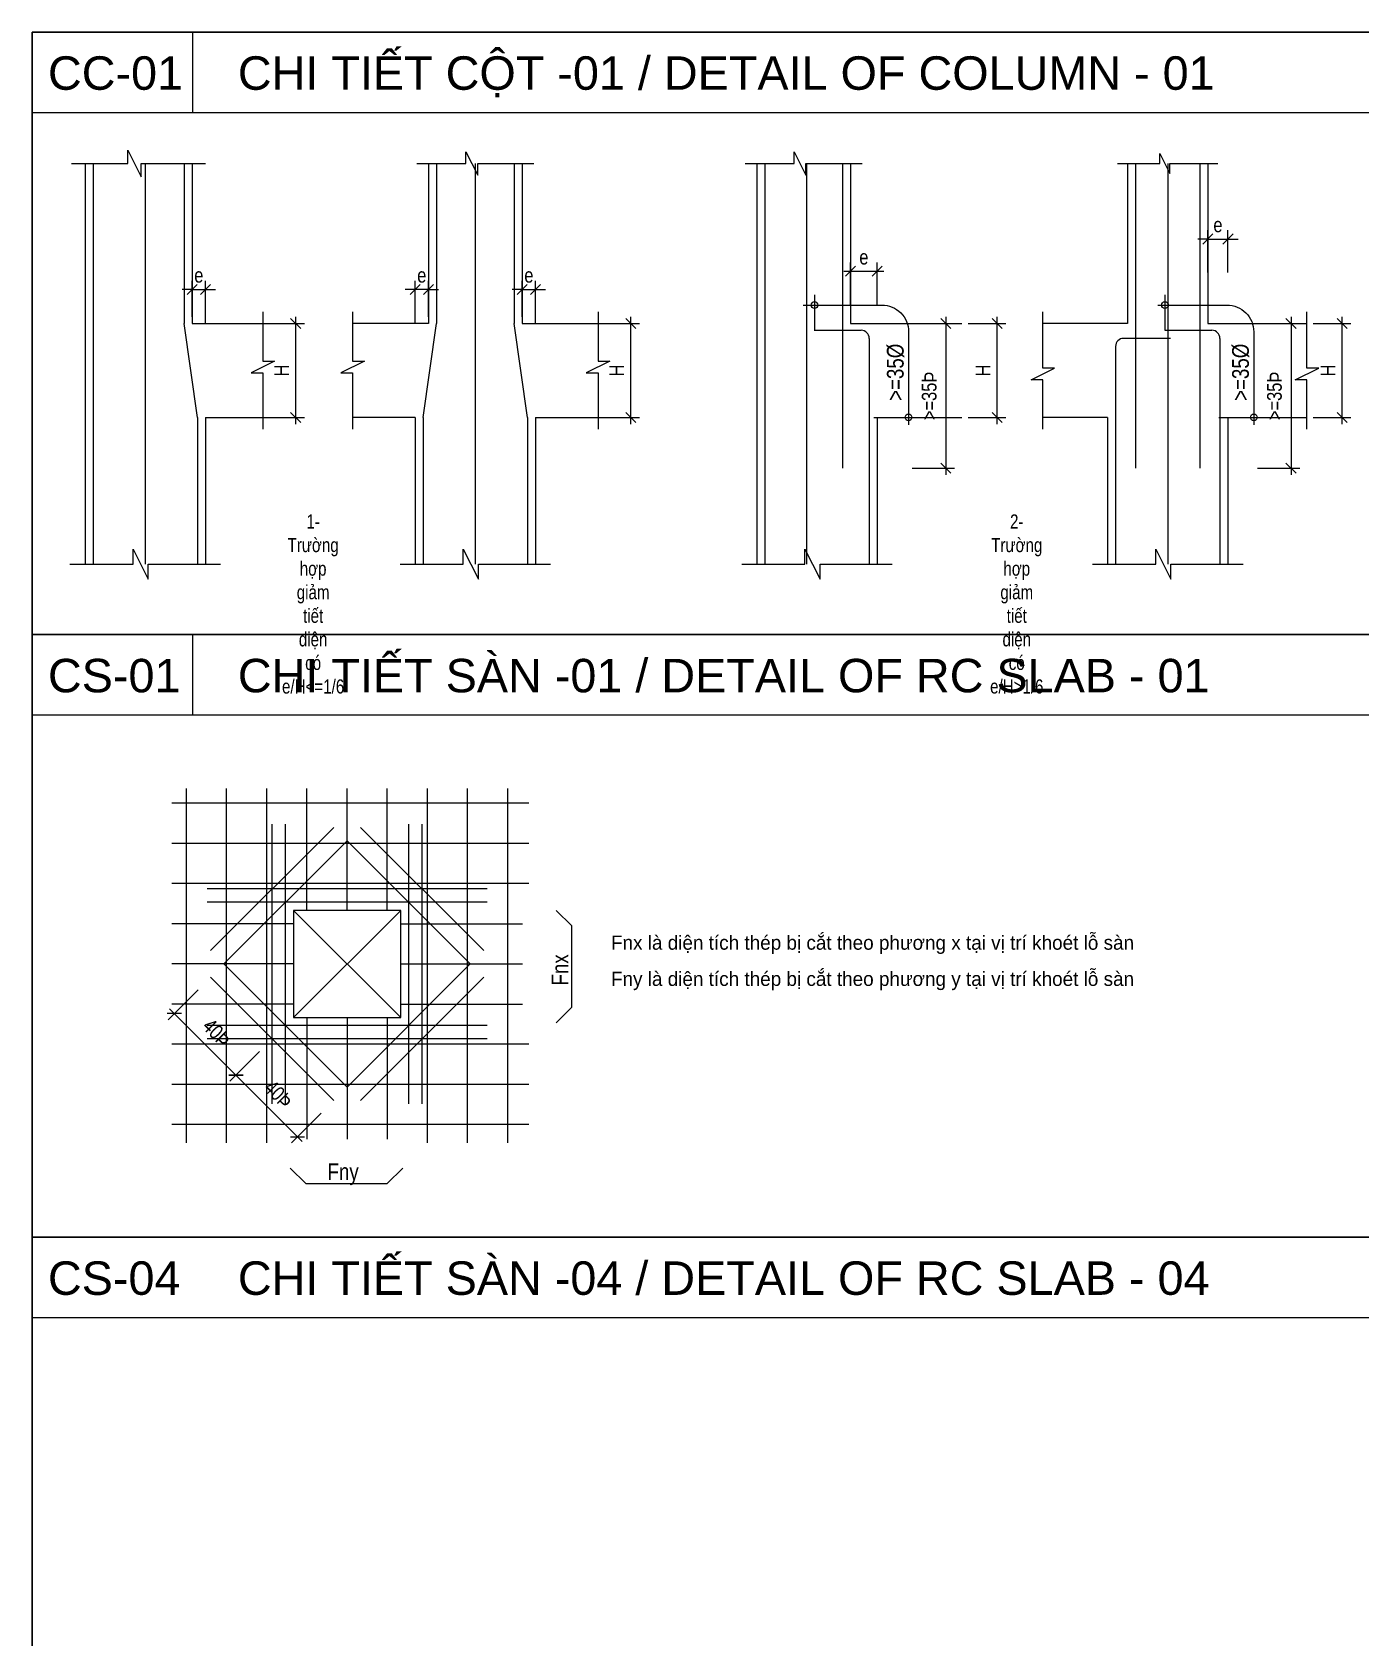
# Model space of a CAD drawing. Header units: millimetres. Extents: x -205508 to -110432, y 549193 to 571297.
# Drawn here: x -144986 to -140024, y 564559 to 570555 of the extents above; entities that cross this region are included whole.
import ezdxf

# ---------------------------------------------------------------- set-up
doc = ezdxf.new("R2010")
doc.units = ezdxf.units.MM
doc.header["$LTSCALE"] = 25
doc.header["$MEASUREMENT"] = 0
doc.header["$PDSIZE"] = 50
doc.linetypes.add('CENTER2', pattern=[28.575, 19.05, -3.175, 3.175, -3.175])
doc.linetypes.add('DASHED', pattern=[0.75, 0.5, -0.25])
for name, color, linetype in [('AC', 200, 'Continuous'), ('kich thuoc', 251, 'Continuous'), ('NETTHAY', 2, 'Continuous'), ('textMAX', 4, 'Continuous'), ('TEXTMIN', 7, 'Continuous'), ('thep', 4, 'Continuous'), ('TRUC', 8, 'CENTER2')]:
    doc.layers.add(name, color=color, linetype=linetype)
doc.layers.add('DCE_MCZiCZac', color=250, linetype='Continuous', lineweight=13)
doc.styles.add('EL-Text', font='arial.ttf')
doc.styles.add('Simplex- GCC', font='arial.ttf', dxfattribs={"width": 0.8})
doc.styles.add('vnh100', font='', dxfattribs={"width": 0.8})
doc.styles.add('VNI-AVO', font='', dxfattribs={"width": 0.8, "height": 0.8})
doc.styles.get('vnh100').set_extended_font_data('VNI-Helve')
doc.styles.get('VNI-AVO').set_extended_font_data('VNI-Avo')
doc.dimstyles.new('ISO-25', dxfattribs={"dimscale": 25, "dimtxt": 2.2, "dimasz": 1.5, "dimexe": 1.3, "dimexo": 1, "dimgap": 1, "dimtad": 1, "dimdec": 0, "dimtxsty": 'Simplex- GCC', "dimblk": 'OBLIQUE', "dimcen": 2.5, "dimdle": 1, "dimclrd": 8, "dimclre": 8, "dimclrt": 7, "dimadec": 0, "dimazin": 0, "dimtfac": 1, "dimtdec": 0, "dimtix": 1, "dimtmove": 0, "dimatfit": 3, "dimfxl": 5, "dimfxlon": 1, "dimarcsym": 0})

# ---------------------------------------------------------------- blocks, each defined once
blk = doc.blocks.new('_Oblique')
at = {"color": 4, "linetype": 'ByBlock', "lineweight": -2}
blk.add_line((-0.5, -0.5), (0.5, 0.5), dxfattribs=at)
blk = doc.blocks.new('*D393')
at = {"layer": 'DCE_MCZiCZac', "color": 8, "lineweight": -2, "ltscale": 20, "transparency": 16777216}
for p, q in [((-144388.6, 569594.4), (-144426.1, 569594.4)), ((-144388.6, 569491.6), (-144388.6, 569626.9)), ((-144388.6, 569594.4), (-144338.6, 569594.4)), ((-144338.6, 569469.4), (-144338.6, 569626.9)), ((-144338.6, 569594.4), (-144301.1, 569594.4))]:
    blk.add_line(p, q, dxfattribs=at)
at = {"layer": 'Defpoints', "color": 0, "ltscale": 20, "transparency": 16777216}
for p in [(-144338.6, 569594.4), (-144388.6, 569466.6), (-144338.6, 569116.6)]:
    blk.add_point(p, dxfattribs=at)
at = {"layer": 'DCE_MCZiCZac', "color": 8, "lineweight": -2, "ltscale": 20, "transparency": 16777216, "xscale": 37.5, "yscale": 37.5, "zscale": 37.5}
blk.add_blockref('_Oblique', (-144388.6, 569594.4), dxfattribs=at)
at = {"layer": 'DCE_MCZiCZac', "color": 8, "lineweight": -2, "ltscale": 20, "transparency": 16777216, "xscale": 37.5, "yscale": 37.5, "zscale": 37.5, "rotation": 180}
blk.add_blockref('_Oblique', (-144338.6, 569594.4), dxfattribs=at)
at = {"layer": 'DCE_MCZiCZac', "color": 7, "ltscale": 20, "transparency": 16777216, "insert": (-144363.6, 569646.9), "char_height": 55, "attachment_point": 5, "style": 'Simplex- GCC'}
blk.add_mtext('e', dxfattribs=at)
blk = doc.blocks.new('*D394')
at = {"layer": 'DCE_MCZiCZac', "color": 8, "lineweight": -2, "ltscale": 20, "transparency": 16777216}
for p, q in [((-144001.9, 569091.6), (-144001.9, 569491.6)), ((-144123.9, 569466.6), (-143969.4, 569466.6)), ((-144126.9, 569116.6), (-143969.4, 569116.6))]:
    blk.add_line(p, q, dxfattribs=at)
at = {"layer": 'Defpoints', "color": 0, "ltscale": 20, "transparency": 16777216}
for p in [(-144148.9, 569466.6), (-144001.9, 569466.6), (-144155.8, 569116.6)]:
    blk.add_point(p, dxfattribs=at)
at = {"layer": 'DCE_MCZiCZac', "color": 8, "lineweight": -2, "ltscale": 20, "transparency": 16777216, "xscale": 37.5, "yscale": 37.5, "zscale": 37.5}
for p, rotation in [((-144001.9, 569466.6), 90), ((-144001.9, 569116.6), 270)]:
    blk.add_blockref('_Oblique', p, dxfattribs=dict(at, rotation=rotation))
at = {"layer": 'DCE_MCZiCZac', "color": 7, "ltscale": 20, "transparency": 16777216, "insert": (-144054.4, 569291.6), "char_height": 55, "attachment_point": 5, "rotation": 90, "style": 'Simplex- GCC'}
blk.add_mtext('H', dxfattribs=at)
blk = doc.blocks.new('*D395')
at = {"layer": 'DCE_MCZiCZac', "color": 8, "lineweight": -2, "ltscale": 20, "transparency": 16777216}
for p, q in [((-141955, 569662.1), (-141805, 569662.1)), ((-141930, 569537.1), (-141930, 569694.6)), ((-141830, 569537.1), (-141830, 569694.6))]:
    blk.add_line(p, q, dxfattribs=at)
at = {"layer": 'Defpoints', "color": 0, "ltscale": 20, "transparency": 16777216}
for p in [(-141830, 569662.1), (-141930, 569466.6), (-141830, 569466.6)]:
    blk.add_point(p, dxfattribs=at)
at = {"layer": 'DCE_MCZiCZac', "color": 8, "lineweight": -2, "ltscale": 20, "transparency": 16777216, "xscale": 37.5, "yscale": 37.5, "zscale": 37.5, "rotation": 180}
blk.add_blockref('_Oblique', (-141930, 569662.1), dxfattribs=at)
at = {"layer": 'DCE_MCZiCZac', "color": 8, "lineweight": -2, "ltscale": 20, "transparency": 16777216, "xscale": 37.5, "yscale": 37.5, "zscale": 37.5}
blk.add_blockref('_Oblique', (-141830, 569662.1), dxfattribs=at)
at = {"layer": 'DCE_MCZiCZac', "color": 7, "ltscale": 20, "transparency": 16777216, "insert": (-141880, 569714.6), "char_height": 55, "attachment_point": 5, "style": 'Simplex- GCC'}
blk.add_mtext('e', dxfattribs=at)
blk = doc.blocks.new('*D396')
at = {"layer": 'DCE_MCZiCZac', "color": 8, "lineweight": -2, "ltscale": 20, "transparency": 16777216}
for p, q in [((-141382.6, 569091.6), (-141382.6, 569491.6)), ((-141490.6, 569466.6), (-141350.1, 569466.6)), ((-141490.6, 569116.6), (-141350.1, 569116.6))]:
    blk.add_line(p, q, dxfattribs=at)
at = {"layer": 'Defpoints', "color": 0, "ltscale": 20, "transparency": 16777216}
for p in [(-141515.6, 569466.6), (-141382.6, 569466.6), (-141515.6, 569116.6)]:
    blk.add_point(p, dxfattribs=at)
at = {"layer": 'DCE_MCZiCZac', "color": 8, "lineweight": -2, "ltscale": 20, "transparency": 16777216, "xscale": 37.5, "yscale": 37.5, "zscale": 37.5}
for p, rotation in [((-141382.6, 569466.6), 90), ((-141382.6, 569116.6), 270)]:
    blk.add_blockref('_Oblique', p, dxfattribs=dict(at, rotation=rotation))
at = {"layer": 'DCE_MCZiCZac', "color": 7, "ltscale": 20, "transparency": 16777216, "insert": (-141435.1, 569291.6), "char_height": 55, "attachment_point": 5, "rotation": 90, "style": 'Simplex- GCC'}
blk.add_mtext('H', dxfattribs=at)
blk = doc.blocks.new('*D397')
at = {"layer": 'DCE_MCZiCZac', "color": 8, "lineweight": -2, "ltscale": 20, "transparency": 16777216}
for p, q in [((-142750.2, 569091.6), (-142750.2, 569491.6)), ((-142872.3, 569466.6), (-142717.7, 569466.6)), ((-142875.2, 569116.6), (-142717.7, 569116.6))]:
    blk.add_line(p, q, dxfattribs=at)
at = {"layer": 'Defpoints', "color": 0, "ltscale": 20, "transparency": 16777216}
for p in [(-142897.3, 569466.6), (-142750.2, 569466.6), (-142904.2, 569116.6)]:
    blk.add_point(p, dxfattribs=at)
at = {"layer": 'DCE_MCZiCZac', "color": 8, "lineweight": -2, "ltscale": 20, "transparency": 16777216, "xscale": 37.5, "yscale": 37.5, "zscale": 37.5}
for p, rotation in [((-142750.2, 569466.6), 90), ((-142750.2, 569116.6), 270)]:
    blk.add_blockref('_Oblique', p, dxfattribs=dict(at, rotation=rotation))
at = {"layer": 'DCE_MCZiCZac', "color": 7, "ltscale": 20, "transparency": 16777216, "insert": (-142802.7, 569291.6), "char_height": 55, "attachment_point": 5, "rotation": 90, "style": 'Simplex- GCC'}
blk.add_mtext('H', dxfattribs=at)
blk = doc.blocks.new('*D398')
at = {"layer": 'DCE_MCZiCZac', "color": 8, "lineweight": -2, "ltscale": 20, "transparency": 16777216}
for p, q in [((-143156, 569594.4), (-143193.5, 569594.4)), ((-143156, 569491.6), (-143156, 569626.9)), ((-143156, 569594.4), (-143106, 569594.4)), ((-143106, 569469.4), (-143106, 569626.9)), ((-143106, 569594.4), (-143068.5, 569594.4))]:
    blk.add_line(p, q, dxfattribs=at)
at = {"layer": 'Defpoints', "color": 0, "ltscale": 20, "transparency": 16777216}
for p in [(-143106, 569594.4), (-143156, 569466.6), (-143106, 569116.6)]:
    blk.add_point(p, dxfattribs=at)
at = {"layer": 'DCE_MCZiCZac', "color": 8, "lineweight": -2, "ltscale": 20, "transparency": 16777216, "xscale": 37.5, "yscale": 37.5, "zscale": 37.5}
blk.add_blockref('_Oblique', (-143156, 569594.4), dxfattribs=at)
at = {"layer": 'DCE_MCZiCZac', "color": 8, "lineweight": -2, "ltscale": 20, "transparency": 16777216, "xscale": 37.5, "yscale": 37.5, "zscale": 37.5, "rotation": 180}
blk.add_blockref('_Oblique', (-143106, 569594.4), dxfattribs=at)
at = {"layer": 'DCE_MCZiCZac', "color": 7, "ltscale": 20, "transparency": 16777216, "insert": (-143131, 569646.9), "char_height": 55, "attachment_point": 5, "style": 'Simplex- GCC'}
blk.add_mtext('e', dxfattribs=at)
blk = doc.blocks.new('*D399')
at = {"layer": 'DCE_MCZiCZac', "color": 8, "lineweight": -2, "ltscale": 20, "transparency": 16777216}
for p, q in [((-143556, 569594.4), (-143593.5, 569594.4)), ((-143556, 569469.4), (-143556, 569626.9)), ((-143506, 569594.4), (-143556, 569594.4)), ((-143506, 569491.6), (-143506, 569626.9)), ((-143506, 569594.4), (-143468.5, 569594.4))]:
    blk.add_line(p, q, dxfattribs=at)
at = {"layer": 'Defpoints', "color": 0, "ltscale": 20, "transparency": 16777216}
for p in [(-143556, 569594.4), (-143506, 569466.6), (-143556, 569116.6)]:
    blk.add_point(p, dxfattribs=at)
at = {"layer": 'DCE_MCZiCZac', "color": 8, "lineweight": -2, "ltscale": 20, "transparency": 16777216, "xscale": 37.5, "yscale": 37.5, "zscale": 37.5}
blk.add_blockref('_Oblique', (-143556, 569594.4), dxfattribs=at)
at = {"layer": 'DCE_MCZiCZac', "color": 8, "lineweight": -2, "ltscale": 20, "transparency": 16777216, "xscale": 37.5, "yscale": 37.5, "zscale": 37.5, "rotation": 180}
blk.add_blockref('_Oblique', (-143506, 569594.4), dxfattribs=at)
at = {"layer": 'DCE_MCZiCZac', "color": 7, "ltscale": 20, "transparency": 16777216, "insert": (-143531, 569646.9), "char_height": 55, "attachment_point": 5, "style": 'Simplex- GCC'}
blk.add_mtext('e', dxfattribs=at)
blk = doc.blocks.new('*D400')
at = {"layer": 'DCE_MCZiCZac', "color": 8, "lineweight": -2, "ltscale": 20, "transparency": 16777216}
for p, q in [((-140595.2, 569782.6), (-140632.7, 569782.6)), ((-140595.2, 569657.6), (-140595.2, 569815.1)), ((-140595.2, 569782.6), (-140520.2, 569782.6)), ((-140520.2, 569657.6), (-140520.2, 569815.1)), ((-140520.2, 569782.6), (-140482.7, 569782.6))]:
    blk.add_line(p, q, dxfattribs=at)
at = {"layer": 'Defpoints', "color": 0, "ltscale": 20, "transparency": 16777216}
for p in [(-140520.2, 569782.6), (-140595.2, 569587.1), (-140520.2, 569587.1)]:
    blk.add_point(p, dxfattribs=at)
at = {"layer": 'DCE_MCZiCZac', "color": 8, "lineweight": -2, "ltscale": 20, "transparency": 16777216, "xscale": 37.5, "yscale": 37.5, "zscale": 37.5}
blk.add_blockref('_Oblique', (-140595.2, 569782.6), dxfattribs=at)
at = {"layer": 'DCE_MCZiCZac', "color": 8, "lineweight": -2, "ltscale": 20, "transparency": 16777216, "xscale": 37.5, "yscale": 37.5, "zscale": 37.5, "rotation": 180}
blk.add_blockref('_Oblique', (-140520.2, 569782.6), dxfattribs=at)
at = {"layer": 'DCE_MCZiCZac', "color": 7, "ltscale": 20, "transparency": 16777216, "insert": (-140557.7, 569835.1), "char_height": 55, "attachment_point": 5, "style": 'Simplex- GCC'}
blk.add_mtext('e', dxfattribs=at)
blk = doc.blocks.new('*D401')
at = {"layer": 'DCE_MCZiCZac', "color": 8, "lineweight": -2, "ltscale": 20, "transparency": 16777216}
for p, q in [((-140094.2, 569091.6), (-140094.2, 569491.6)), ((-140202.1, 569466.6), (-140061.7, 569466.6)), ((-140202.1, 569116.6), (-140061.7, 569116.6))]:
    blk.add_line(p, q, dxfattribs=at)
at = {"layer": 'Defpoints', "color": 0, "ltscale": 20, "transparency": 16777216}
for p in [(-140227.1, 569466.6), (-140094.2, 569466.6), (-140227.1, 569116.6)]:
    blk.add_point(p, dxfattribs=at)
at = {"layer": 'DCE_MCZiCZac', "color": 8, "lineweight": -2, "ltscale": 20, "transparency": 16777216, "xscale": 37.5, "yscale": 37.5, "zscale": 37.5}
for p, rotation in [((-140094.2, 569466.6), 90), ((-140094.2, 569116.6), 270)]:
    blk.add_blockref('_Oblique', p, dxfattribs=dict(at, rotation=rotation))
at = {"layer": 'DCE_MCZiCZac', "color": 7, "ltscale": 20, "transparency": 16777216, "insert": (-140146.7, 569291.6), "char_height": 55, "attachment_point": 5, "rotation": 90, "style": 'Simplex- GCC'}
blk.add_mtext('H', dxfattribs=at)
blk = doc.blocks.new('*D402')
at = {"layer": 'DCE_MCZiCZac', "color": 8, "lineweight": -2, "ltscale": 20, "transparency": 16777216}
for p, q in [((-140284.9, 569491.6), (-140284.9, 568901.7)), ((-140409.9, 569466.6), (-140252.4, 569466.6)), ((-140409.9, 568926.7), (-140252.4, 568926.7))]:
    blk.add_line(p, q, dxfattribs=at)
at = {"layer": 'Defpoints', "color": 0, "ltscale": 20, "transparency": 16777216}
for p in [(-140595.2, 569466.6), (-140625.2, 568926.7), (-140284.9, 568926.7)]:
    blk.add_point(p, dxfattribs=at)
at = {"layer": 'DCE_MCZiCZac', "color": 8, "lineweight": -2, "ltscale": 20, "transparency": 16777216, "xscale": 37.5, "yscale": 37.5, "zscale": 37.5}
for p, rotation in [((-140284.9, 569466.6), 90), ((-140284.9, 568926.7), 270)]:
    blk.add_blockref('_Oblique', p, dxfattribs=dict(at, rotation=rotation))
at = {"layer": 'DCE_MCZiCZac', "color": 7, "ltscale": 20, "transparency": 16777216, "insert": (-140346.5, 569196.7), "char_height": 55, "attachment_point": 5, "rotation": 90, "style": 'Simplex- GCC'}
blk.add_mtext('>=35Þ', dxfattribs=at)
blk = doc.blocks.new('*D403')
at = {"layer": 'DCE_MCZiCZac', "color": 8, "lineweight": -2, "ltscale": 20, "transparency": 16777216}
for p, q in [((-141574.1, 569491.6), (-141574.1, 568901.7)), ((-141699.1, 569466.6), (-141541.6, 569466.6)), ((-141699.1, 568926.7), (-141541.6, 568926.7))]:
    blk.add_line(p, q, dxfattribs=at)
at = {"layer": 'Defpoints', "color": 0, "ltscale": 20, "transparency": 16777216}
for p in [(-141884.4, 569466.6), (-141914.4, 568926.7), (-141574.1, 568926.7)]:
    blk.add_point(p, dxfattribs=at)
at = {"layer": 'DCE_MCZiCZac', "color": 8, "lineweight": -2, "ltscale": 20, "transparency": 16777216, "xscale": 37.5, "yscale": 37.5, "zscale": 37.5}
for p, rotation in [((-141574.1, 569466.6), 90), ((-141574.1, 568926.7), 270)]:
    blk.add_blockref('_Oblique', p, dxfattribs=dict(at, rotation=rotation))
at = {"layer": 'DCE_MCZiCZac', "color": 7, "ltscale": 20, "transparency": 16777216, "insert": (-141635.8, 569196.7), "char_height": 55, "attachment_point": 5, "rotation": 90, "style": 'Simplex- GCC'}
blk.add_mtext('>=35Þ', dxfattribs=at)
blk = doc.blocks.new('*D311')
at = {"layer": 'AC', "color": 8, "lineweight": -2, "ltscale": 20, "transparency": 16777216}
for p, q in [((-144136.6, 566748.6), (-144248, 566637.2)), ((-143977.4, 566412.5), (-144242.7, 566677.9)), ((-143906.6, 566518.6), (-144018, 566407.2))]:
    blk.add_line(p, q, dxfattribs=at)
at = {"layer": 'Defpoints', "color": 0, "ltscale": 20, "transparency": 16777216}
for p in [(-144089.7, 566795.6), (-144225, 566660.2), (-143859.7, 566565.6)]:
    blk.add_point(p, dxfattribs=at)
at = {"layer": 'AC', "color": 8, "lineweight": -2, "ltscale": 20, "transparency": 16777216, "xscale": 37.5, "yscale": 37.5, "zscale": 37.5}
for p, rotation in [((-144225, 566660.2), 135), ((-143995, 566430.2), 315)]:
    blk.add_blockref('_Oblique', p, dxfattribs=dict(at, rotation=rotation))
at = {"layer": 'AC', "color": 7, "ltscale": 20, "transparency": 16777216, "insert": (-144066.4, 566588.8), "char_height": 55, "attachment_point": 5, "rotation": 315, "style": 'Simplex- GCC'}
blk.add_mtext('40Þ', dxfattribs=at)
blk = doc.blocks.new('*D312')
at = {"layer": 'DCE_MCZiCZac', "color": 8, "lineweight": -2, "ltscale": 20, "transparency": 16777216}
for p, q in [((-144366.6, 566978.6), (-144478, 566867.2)), ((-144207.4, 566642.5), (-144472.7, 566907.9)), ((-144136.6, 566748.6), (-144248, 566637.2))]:
    blk.add_line(p, q, dxfattribs=at)
at = {"layer": 'Defpoints', "color": 0, "ltscale": 20, "transparency": 16777216}
for p in [(-144319.7, 567025.6), (-144455, 566890.2), (-144089.7, 566795.6)]:
    blk.add_point(p, dxfattribs=at)
at = {"layer": 'DCE_MCZiCZac', "color": 8, "lineweight": -2, "ltscale": 20, "transparency": 16777216, "xscale": 37.5, "yscale": 37.5, "zscale": 37.5}
for p, rotation in [((-144455, 566890.2), 135), ((-144225, 566660.2), 315)]:
    blk.add_blockref('_Oblique', p, dxfattribs=dict(at, rotation=rotation))
at = {"layer": 'DCE_MCZiCZac', "color": 7, "ltscale": 20, "transparency": 16777216, "insert": (-144296.4, 566818.8), "char_height": 55, "attachment_point": 5, "rotation": 315, "style": 'Simplex- GCC'}
blk.add_mtext('40Þ', dxfattribs=at)

msp = doc.modelspace()

# ---------------------------------------------------------------- linework, layer by layer
at = {"layer": 'AC', "color": 4, "ltscale": 20}
for p, q in [((-144368.6, 569116.6), (-144418.6, 569466.6)), ((-143526, 569116.6), (-143476, 569466.6)), ((-143136, 569116.6), (-143186, 569466.6)), ((-144986.2, 568305.2), (-134986.2, 568305.2)), ((-143859.7, 567585.6), (-144319.7, 567125.6)), ((-144089.7, 566553.3), (-144089.7, 567597.9)), ((-144039.7, 566553.3), (-144039.7, 567597.9)), ((-143759.7, 567585.6), (-143299.7, 567125.6)), ((-143579.7, 566553.3), (-143579.7, 567597.9)), ((-143529.7, 566553.3), (-143529.7, 567597.9)), ((-143809.7, 567535.6), (-144269.7, 567075.6)), ((-143809.7, 567535.6), (-143349.7, 567075.6)), ((-143287.4, 567355.6), (-144331.9, 567355.6)), ((-143287.4, 567305.6), (-144331.9, 567305.6)), ((-143809.7, 566615.6), (-144269.7, 567075.6)), ((-143809.7, 566615.6), (-143349.7, 567075.6)), ((-144319.7, 567025.6), (-143859.7, 566565.6)), ((-143759.7, 566565.6), (-143299.7, 567025.6)), ((-143287.4, 566845.6), (-144331.9, 566845.6)), ((-143287.4, 566795.6), (-144331.9, 566795.6)), ((-144986.2, 566055.2), (-129986.2, 566055.2))]:
    msp.add_line(p, q, dxfattribs=at)
at = {"layer": 'AC', "color": 3, "linetype": 'DASHED', "ltscale": 200}
for p, q in [((-144409.7, 566407), (-144409.7, 567730.4)), ((-144259.7, 566407), (-144259.7, 567730.4)), ((-144109.7, 566407), (-144109.7, 567730.4)), ((-143959.7, 567275.6), (-143959.7, 567730.4)), ((-143809.7, 567275.6), (-143809.7, 567730.4)), ((-143659.7, 567275.6), (-143659.7, 567730.4)), ((-143509.7, 566407), (-143509.7, 567730.4)), ((-143359.7, 566407), (-143359.7, 567730.4)), ((-143209.7, 566407), (-143209.7, 567730.4)), ((-143131.3, 567675.6), (-144464.3, 567675.6)), ((-143131.3, 567525.6), (-144464.3, 567525.6)), ((-143131.3, 567375.6), (-144464.3, 567375.6)), ((-144009.7, 567225.6), (-144464.3, 567225.6)), ((-143609.7, 567225.6), (-143155, 567225.6)), ((-144009.7, 567075.6), (-144464.3, 567075.6)), ((-143609.7, 567075.6), (-143155, 567075.6)), ((-144009.7, 566925.6), (-144464.3, 566925.6)), ((-143609.7, 566925.6), (-143155, 566925.6)), ((-143959.7, 566875.6), (-143959.7, 566420.8)), ((-143809.7, 566875.6), (-143809.7, 566420.8)), ((-143659.7, 566875.6), (-143659.7, 566420.8)), ((-143131.3, 566775.6), (-144464.3, 566775.6)), ((-143131.3, 566625.6), (-144464.3, 566625.6)), ((-143131.3, 566475.6), (-144464.3, 566475.6))]:
    msp.add_line(p, q, dxfattribs=at)
at = {"layer": 'AC', "color": 2, "ltscale": 20}
for p, q in [((-143028.7, 567275.6), (-142970.6, 567217.4)), ((-142970.6, 566914), (-142970.6, 567217.4)), ((-143028.7, 566855.8), (-142970.6, 566914)), ((-144022.1, 566313.3), (-143963.9, 566255.1)), ((-143602.3, 566313.3), (-143660.5, 566255.1)), ((-143963.9, 566255.1), (-143660.5, 566255.1))]:
    msp.add_line(p, q, dxfattribs=at)
at = {"layer": 'AC', "color": 0, "ltscale": 20}
for points in [[(-134986.2, 570555.2), (-144986.2, 570555.2), (-144986.2, 570255.2), (-129986.2, 570255.2)], [(-129986.2, 568305.2), (-144986.2, 568305.2), (-144986.2, 568005.2), (-129986.2, 568005.2)], [(-134986.2, 566055.2), (-144986.2, 566055.2), (-144986.2, 565755.2), (-139986.2, 565755.2)]]:
    msp.add_lwpolyline(points, dxfattribs=at)
at = {"layer": 'AC', "color": 4, "ltscale": 20}
msp.add_lwpolyline([(-129986.2, 570555.2), (-144986.2, 570555.2), (-144986.2, 558562.6), (-139986.2, 558562.6)], dxfattribs=at)
for points in [[(-144986.2, 570255.2), (-144386.2, 570255.2), (-144386.2, 570555.2), (-144986.2, 570555.2)], [(-144986.2, 570555.2), (-129986.2, 570555.2), (-129986.2, 558562.6), (-144986.2, 558562.6)], [(-144986.2, 568005.2), (-144386.2, 568005.2), (-144386.2, 568305.2), (-144986.2, 568305.2)]]:
    msp.add_lwpolyline(points, close=True, dxfattribs=at)
for centre, start, end in [((-141890, 569411.6), 0, 90), ((-140910.2, 569381.6), 90, 180), ((-140580.2, 569411.6), 0, 90)]:
    msp.add_arc(centre, 30, start, end, dxfattribs=at)
at = {"layer": 'kich thuoc', "ltscale": 20}
for p, q in [((-142064.2, 569574.3), (-142064.2, 569441.6)), ((-140755.7, 569574.3), (-140755.7, 569441.6)), ((-141843.1, 569116.6), (-141686.8, 569116.6)), ((-140553.9, 569116.6), (-140397.6, 569116.6))]:
    msp.add_line(p, q, dxfattribs=at)
for points in [[(-142106.2, 569535.9), (-141813.1, 569535.9, -0.414214), (-141713.1, 569435.9), (-141713.1, 569088.7)], [(-140781.9, 569535.9), (-140523.9, 569535.9, -0.414214), (-140423.9, 569435.9), (-140423.9, 569088.7)]]:
    msp.add_lwpolyline(points, format="xyb", dxfattribs=at)
at = {"layer": 'NETTHAY'}
for p, q in [((-144788.6, 570064.9), (-144788.6, 568568.4)), ((-144388.6, 570064.9), (-144388.6, 569466.6)), ((-143506, 570064.9), (-143506, 569466.6)), ((-143156, 570064.9), (-143156, 569466.6)), ((-142280, 570064.9), (-142280, 568568.4)), ((-141930, 570064.9), (-141930, 569466.6)), ((-140895.2, 570064.9), (-140895.2, 569466.6)), ((-140595.2, 570064.9), (-140595.2, 569466.6)), ((-144388.6, 569466.6), (-144124.5, 569466.6)), ((-143506, 569466.6), (-143789.1, 569466.6)), ((-143156, 569466.6), (-142872.8, 569466.6)), ((-141930, 569466.6), (-141513.8, 569466.6)), ((-140895.2, 569466.6), (-141211.4, 569466.6)), ((-140595.2, 569466.6), (-140225.3, 569466.6)), ((-144338.6, 569116.6), (-144338.6, 568568.4)), ((-144338.6, 569116.6), (-144124.5, 569116.6)), ((-143556, 569116.6), (-143789.1, 569116.6)), ((-143556, 569116.6), (-143556, 568568.4)), ((-143106, 569116.6), (-142872.8, 569116.6)), ((-143106, 569116.6), (-143106, 568568.4)), ((-141830, 569116.6), (-141830, 568568.4)), ((-141830, 569116.6), (-141513.8, 569116.6)), ((-140970.2, 569116.6), (-141211.4, 569116.6)), ((-140970.2, 569116.6), (-140970.2, 568568.4)), ((-140520.2, 569116.6), (-140520.2, 568568.4)), ((-140520.2, 569116.6), (-140225.3, 569116.6))]:
    msp.add_line(p, q, dxfattribs=at)
msp.add_lwpolyline([(-144009.7, 566875.6), (-143609.7, 566875.6), (-143609.7, 567275.6), (-144009.7, 567275.6)], close=True, dxfattribs=at)
at = {"layer": 'thep', "ltscale": 20}
for p, q in [((-144758.6, 570064.9), (-144758.6, 568568.4)), ((-144563.6, 570064.9), (-144563.6, 568568.4)), ((-144418.6, 570064.9), (-144418.6, 569466.6)), ((-143476, 570064.9), (-143476, 569466.6)), ((-143331, 570064.9), (-143331, 568568.4)), ((-143186, 570064.9), (-143186, 569466.6)), ((-142250, 570064.9), (-142250, 568568.4)), ((-142094.2, 570064.9), (-142094.2, 568568.4)), ((-141960, 570064.9), (-141960, 568926.7)), ((-140865.2, 570064.9), (-140865.2, 568926.7)), ((-140745.2, 570064.9), (-140745.2, 568568.4)), ((-140625.2, 570064.9), (-140625.2, 568926.7)), ((-142065.5, 569441.6), (-141890, 569441.6)), ((-141860, 569411.6), (-141860, 568568.4)), ((-140734.7, 569411.6), (-140910.2, 569411.6)), ((-140755.7, 569441.6), (-140580.2, 569441.6)), ((-140550.2, 569411.6), (-140550.2, 568568.4)), ((-140940.2, 569381.6), (-140940.2, 568568.4)), ((-144368.6, 569116.6), (-144368.6, 568568.4)), ((-143526, 569116.6), (-143526, 568568.4)), ((-143136, 569116.6), (-143136, 568568.4))]:
    msp.add_line(p, q, dxfattribs=at)
for centre in [(-142064.2, 569535.9), (-140755.7, 569535.9), (-141713.1, 569116.6), (-140423.9, 569116.6)]:
    msp.add_circle(centre, 12.5, dxfattribs=at)
at = {"layer": 'TRUC', "ltscale": 10}
for p, q in [((-144009.7, 567275.6), (-143609.7, 566875.6)), ((-144009.7, 566875.6), (-143609.7, 567275.6))]:
    msp.add_line(p, q, dxfattribs=at)
at = {"layer": 'TRUC'}
for points in [[(-144838.6, 570064.9), (-144628.6, 570064.9), (-144628.6, 570114.9), (-144578.6, 570014.9), (-144578.6, 570064.9), (-144338.6, 570064.9)], [(-143549.7, 570064.9), (-143366, 570064.9), (-143366, 570108.7), (-143322.2, 570021.2), (-143322.2, 570064.9), (-143112.2, 570064.9)], [(-142323.8, 570064.9), (-142140, 570064.9), (-142140, 570108.7), (-142096.3, 570021.2), (-142096.3, 570064.9), (-141886.3, 570064.9)], [(-140932.7, 570064.9), (-140775.2, 570064.9), (-140775.2, 570102.4), (-140737.7, 570027.4), (-140737.7, 570064.9), (-140557.7, 570064.9)], [(-144124.5, 569510.4), (-144124.5, 569326.6), (-144080.7, 569326.6), (-144168.2, 569282.9), (-144124.5, 569282.9), (-144124.5, 569072.9)], [(-143789.1, 569510.4), (-143789.1, 569326.6), (-143745.4, 569326.6), (-143832.9, 569282.9), (-143789.1, 569282.9), (-143789.1, 569072.9)], [(-142872.8, 569510.4), (-142872.8, 569326.6), (-142829.1, 569326.6), (-142916.6, 569282.9), (-142872.8, 569282.9), (-142872.8, 569072.9)], [(-141211.4, 569072.9), (-141211.4, 569256.6), (-141255.2, 569256.6), (-141167.7, 569300.4), (-141211.4, 569300.4), (-141211.4, 569510.4)], [(-140225.3, 569072.9), (-140225.3, 569256.6), (-140269, 569256.6), (-140181.5, 569300.4), (-140225.3, 569300.4), (-140225.3, 569510.4)], [(-144844.9, 568568.4), (-144608.6, 568568.4), (-144608.6, 568624.6), (-144552.4, 568512.1), (-144552.4, 568568.4), (-144282.4, 568568.4)], [(-143612.2, 568568.4), (-143376, 568568.4), (-143376, 568624.6), (-143319.7, 568512.1), (-143319.7, 568568.4), (-143049.7, 568568.4)], [(-142336.3, 568568.4), (-142100, 568568.4), (-142100, 568624.6), (-142043.8, 568512.1), (-142043.8, 568568.4), (-141773.8, 568568.4)], [(-141026.4, 568568.4), (-140790.2, 568568.4), (-140790.2, 568624.6), (-140733.9, 568512.1), (-140733.9, 568568.4), (-140463.9, 568568.4)]]:
    msp.add_lwpolyline(points, dxfattribs=at)

# ---------------------------------------------------------------- texts
at = {"color": 4, "linetype": 'Continuous', "style": 'VNI-AVO'}
for s, p in [('Fnx laø dieän tích theùp bò caét theo phöông x taïi vò trí khoeùt loã saøn', (-142824.4, 567128.6)), ('Fny laø dieän tích theùp bò caét theo phöông y taïi vò trí khoeùt loã saøn', (-142824.4, 566993.4))]:
    msp.add_text(s, height=52.788, dxfattribs=at).set_placement(p)
at = {"color": 4, "linetype": 'Continuous', "char_height": 52.788, "width": 1, "attachment_point": 5, "style": 'VNI-AVO'}
for s, insert in [('1- Tröôøng hôïp giaûm tieát dieän coù e/H<=1/6', (-143936.7, 568419.4)), ('2- Tröôøng hôïp giaûm tieát dieän coù e/H>1/6', (-141309, 568419.4))]:
    msp.add_mtext(s, dxfattribs=dict(at, insert=insert))
at = {"layer": 'AC', "color": 7, "style": 'vnh100', "width": 0.8}
for p in [(-141731.5, 569178.1), (-140442.3, 569178.1)]:
    msp.add_text('>=35Þ', height=62.5, rotation=90, dxfattribs=at).set_placement(p)
at = {"layer": 'textMAX', "style": 'EL-Text'}
for s, p in [('CC-01', (-144927, 570339.8)), ('CS-01', (-144927, 568089.8)), ('CS-04', (-144927, 565839.8))]:
    msp.add_text(s, height=125, dxfattribs=at).set_placement(p)
at = {"layer": 'TEXTMIN', "style": 'EL-Text'}
for s, p in [('CHI TIẾT CỘT -01 / DETAIL OF COLUMN - 01', (-144217.8, 570339.8)), ('CHI TIẾT SÀN -01 / DETAIL OF RC SLAB - 01', (-144217.8, 568089.8)), ('CHI TIẾT SÀN -04 / DETAIL OF RC SLAB - 04', (-144217.8, 565839.8))]:
    msp.add_text(s, height=125, dxfattribs=at).set_placement(p)
at = {"layer": 'TEXTMIN', "ltscale": 0.5, "style": 'vnh100', "width": 0.8}
msp.add_text('Fnx', height=62.5, rotation=90, dxfattribs=at).set_placement((-142983.6, 566995))
msp.add_text('Fny', height=62.5, dxfattribs=at).set_placement((-143882.9, 566268.2))

# ---------------------------------------------------------------- dimensions: what is measured, and where the dimension line sits
at = {"layer": 'AC', "color": 4, "ltscale": 20}
dim = msp.add_aligned_dim(p1=(-143859.7, 566565.6), p2=(-144089.7, 566795.6), distance=191.4, text='40Þ', dimstyle='ISO-25', dxfattribs=at)
dim.commit()
dim.dimension.update_dxf_attribs({"geometry": '*D311', "text_midpoint": (-144066.4, 566588.8)})
at = {"layer": 'DCE_MCZiCZac', "ltscale": 20}
for base, p1, p2, picture, middle in [((-140520.2, 569782.6), (-140595.2, 569587.1), (-140520.2, 569587.1), '*D400', (-140557.7, 569835.1)), ((-141830, 569662.1), (-141930, 569466.6), (-141830, 569466.6), '*D395', (-141880, 569714.6)), ((-144338.6, 569594.4), (-144388.6, 569466.6), (-144338.6, 569116.6), '*D393', (-144363.6, 569646.9)), ((-143106, 569594.4), (-143156, 569466.6), (-143106, 569116.6), '*D398', (-143131, 569646.9))]:
    dim = msp.add_linear_dim(base=base, p1=p1, p2=p2, text='e', dimstyle='ISO-25', dxfattribs=at)
    dim.commit()
    dim.dimension.update_dxf_attribs({"geometry": picture, "text_midpoint": middle})
for base, p1, p2, angle, text, picture, middle in [((-143556, 569594.4), (-143506, 569466.6), (-143556, 569116.6), 180, 'e', '*D399', (-143531, 569646.9)), ((-144001.9, 569466.6), (-144155.8, 569116.6), (-144148.9, 569466.6), 90, 'H', '*D394', (-144054.4, 569291.6)), ((-142750.2, 569466.6), (-142904.2, 569116.6), (-142897.3, 569466.6), 90, 'H', '*D397', (-142802.7, 569291.6)), ((-141574.1, 568926.7), (-141884.4, 569466.6), (-141914.4, 568926.7), 90, '>=35Þ', '*D403', (-141635.8, 569196.7)), ((-141382.6, 569466.6), (-141515.6, 569116.6), (-141515.6, 569466.6), 90, 'H', '*D396', (-141435.1, 569291.6)), ((-140284.9, 568926.7), (-140595.2, 569466.6), (-140625.2, 568926.7), 90, '>=35Þ', '*D402', (-140346.5, 569196.7)), ((-140094.2, 569466.6), (-140227.1, 569116.6), (-140227.1, 569466.6), 90, 'H', '*D401', (-140146.7, 569291.6))]:
    dim = msp.add_linear_dim(base=base, p1=p1, p2=p2, angle=angle, text=text, dimstyle='ISO-25', dxfattribs=at)
    dim.commit()
    dim.dimension.update_dxf_attribs({"geometry": picture, "text_midpoint": middle})
dim = msp.add_linear_dim(base=(-144455, 566890.2), p1=(-144089.7, 566795.6), p2=(-144319.7, 567025.6), angle=315, text='40Þ', dimstyle='ISO-25', override={"dimtmove": 1}, dxfattribs=at)
dim.commit()
dim.dimension.update_dxf_attribs({"geometry": '*D312', "text_midpoint": (-144296.4, 566818.8)})

doc.saveas('drawing.dxf')
